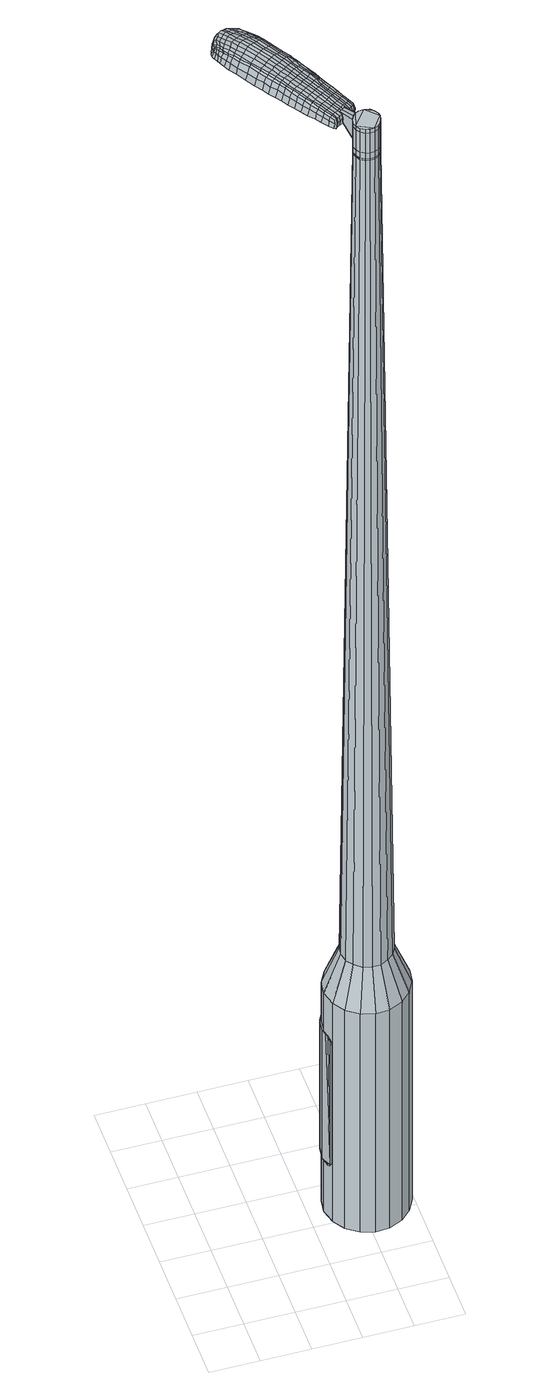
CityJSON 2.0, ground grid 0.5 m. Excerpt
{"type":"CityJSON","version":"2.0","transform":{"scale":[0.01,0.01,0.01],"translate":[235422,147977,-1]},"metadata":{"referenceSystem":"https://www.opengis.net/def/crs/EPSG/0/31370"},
"CityObjects":{
"object1":{"type":"GenericCityObject","attributes":{"cluster":322,"mean_distance_to_centroid":0.23,"new_centroid_x":235423.6,"new_centroid_y":147978.18,"mean_distance_to_camera":11.01,"H1":16.21,"H2":16.45,"Z_final":111.7,"cluster2":-1,"proj_x":235430.95,"proj_y":147973.36,"id_line":87101,"bearing_l":213.25,"distance":8.79,"orientation":"right","G_obj":123.25},"geometry":[{"type":"MultiSurface","lod":"2","boundaries":[[[0,1,2,3]],[[1,4,5,2]],[[4,6,7,5]],[[6,8,9,7]],[[8,10,11,9]],[[10,12,13,11]],[[12,14,15,13]],[[14,16,17,15]],[[16,18,19,17]],[[18,20,21,19]],[[20,22,23,21]],[[22,24,25,23]],[[24,26,27,25]],[[26,28,29,27]],[[28,30,31,29]],[[30,32,33,31]],[[32,34,35,33]],[[34,0,3,35]],[[36,37,38,39]],[[38,40,41,42]],[[41,43,42]],[[42,44,45,46]],[[45,47,46]],[[46,48,49,50]],[[49,51,50]],[[42,46,50,38]],[[50,52,39,38]],[[53,36,39]],[[2,5,7,35]],[[7,9,11,15]],[[11,13,15]],[[15,17,19,23]],[[19,21,23]],[[23,25,27,31]],[[27,29,31]],[[15,23,31,7]],[[31,33,35,7]],[[3,2,35]],[[1,0,54,55]],[[0,34,56,54]],[[34,32,57,56]],[[32,30,58,57]],[[30,28,59,58]],[[28,26,60,59]],[[26,24,61,60]],[[24,22,62,61]],[[22,20,63,62]],[[20,18,64,63]],[[18,16,65,64]],[[16,14,66,65]],[[14,12,67,66]],[[12,10,68,67]],[[10,8,69,68]],[[8,6,70,69]],[[6,4,71,70]],[[4,1,55,71]],[[55,54,72,73]],[[54,56,74,72]],[[56,57,75,74]],[[57,58,76,75]],[[58,59,77,76]],[[59,60,78,77]],[[60,61,79,78]],[[61,62,80,79]],[[62,63,81,80]],[[63,64,82,81]],[[64,65,83,82]],[[65,66,84,83]],[[66,67,85,84]],[[67,68,86,85]],[[68,69,87,86]],[[69,70,88,87]],[[70,71,89,88]],[[71,55,73,89]],[[90,91,92,93]],[[74,94,91,90]],[[75,95,94,74]],[[96,97,95,75]],[[98,99,97,96]],[[78,100,99,98]],[[79,101,100,78]],[[80,102,101,79]],[[81,103,102,80]],[[82,104,103,81]],[[83,105,104,82]],[[84,106,105,83]],[[107,108,106,84]],[[109,110,108,107]],[[87,111,110,109]],[[112,113,111,87]],[[89,114,113,112]],[[93,92,114,89]],[[115,116,117,118]],[[119,115,118,120]],[[121,119,120,122]],[[123,121,122,124]],[[125,123,124,126]],[[127,125,126,128]],[[129,127,128,130]],[[131,129,130,132]],[[133,131,132,134]],[[135,133,134,136]],[[137,135,136,138]],[[139,137,138,140]],[[141,139,140,142]],[[143,141,142,144]],[[145,143,144,146]],[[147,145,146,148]],[[73,72,90,93]],[[72,74,90]],[[76,96,75]],[[76,77,98,96]],[[77,78,98]],[[85,107,84]],[[85,86,109,107]],[[86,87,109]],[[88,112,87]],[[88,89,112]],[[73,93,89]],[[149,150,92,91]],[[150,114,92]],[[151,113,114]],[[151,111,113]],[[152,110,111]],[[152,153,108,110]],[[153,106,108]],[[154,99,100]],[[154,155,97,99]],[[155,95,97]],[[149,91,94]],[[39,52,147,156]],[[150,149,157,148]],[[53,39,156,116]],[[149,94,117,157]],[[36,53,116,115]],[[94,95,118,117]],[[37,36,115,119]],[[95,155,120,118]],[[38,37,119,121]],[[155,154,122,120]],[[40,38,121,123]],[[154,100,124,122]],[[41,40,123,125]],[[100,101,126,124]],[[43,41,125,127]],[[101,102,128,126]],[[42,43,127,129]],[[102,103,130,128]],[[44,42,129,131]],[[103,104,132,130]],[[45,44,131,133]],[[104,105,134,132]],[[47,45,133,135]],[[105,106,136,134]],[[46,47,135,137]],[[106,153,138,136]],[[48,46,137,139]],[[153,152,140,138]],[[49,48,139,141]],[[152,111,142,140]],[[51,49,141,143]],[[111,151,144,142]],[[50,51,143,145]],[[151,114,146,144]],[[52,50,145,147]],[[114,150,148,146]],[[147,148,158,159]],[[148,157,160,158]],[[157,117,161,160]],[[117,116,162,161]],[[116,156,163,162]],[[156,147,159,163]],[[164,165,166,167]],[[168,164,167,169]],[[164,168,170,171]],[[165,164,171,172]],[[173,174,175,176]],[[177,173,176,178]],[[173,177,179,180]],[[174,173,180,181]],[[182,183,184,185]],[[186,182,185,187]],[[182,186,188,189]],[[183,182,189,190]],[[191,192,193,194]],[[195,191,194,196]],[[191,195,197,198]],[[192,191,198,199]],[[200,201,202,203]],[[204,200,203,205]],[[200,204,206,207]],[[201,200,207,208]],[[209,210,211,212]],[[213,209,212,214]],[[209,213,215,216]],[[210,209,216,217]],[[218,219,220,221]],[[210,218,221,211]],[[218,210,217,222]],[[219,218,222,223]],[[224,225,226,227]],[[219,224,227,220]],[[224,219,223,228]],[[225,224,228,229]],[[230,168,169,231]],[[225,230,231,226]],[[230,225,229,232]],[[168,230,232,170]],[[233,234,235,236]],[[237,233,236,238]],[[233,237,239,240]],[[234,233,240,241]],[[242,243,244,245]],[[234,242,245,235]],[[242,234,241,246]],[[243,242,246,247]],[[248,249,250,251]],[[243,248,251,244]],[[248,243,247,252]],[[249,248,252,253]],[[254,255,256,257]],[[249,254,257,250]],[[254,249,253,258]],[[255,254,258,259]],[[260,165,172,261]],[[255,260,261,256]],[[260,255,259,262]],[[165,260,262,166]],[[263,264,265,266]],[[267,263,266,268]],[[263,267,269,270]],[[264,263,270,271]],[[272,273,274,275]],[[264,272,275,265]],[[272,264,271,276]],[[273,272,276,277]],[[278,279,280,281]],[[273,278,281,274]],[[278,273,277,282]],[[279,278,282,283]],[[284,177,178,285]],[[279,284,285,280]],[[284,279,283,286]],[[177,284,286,179]],[[287,288,289,290]],[[291,287,290,292]],[[287,291,293,294]],[[288,287,294,295]],[[296,297,298,299]],[[288,296,299,289]],[[296,288,295,300]],[[297,296,300,301]],[[302,303,304,305]],[[297,302,305,298]],[[302,297,301,306]],[[303,302,306,307]],[[308,309,310,311]],[[303,308,311,304]],[[308,303,307,312]],[[309,308,312,313]],[[314,174,181,315]],[[309,314,315,310]],[[314,309,313,316]],[[174,314,316,175]],[[317,203,202,318]],[[319,317,318,320]],[[317,319,321,322]],[[203,317,322,205]],[[323,319,320,324]],[[325,323,324,326]],[[323,325,327,328]],[[319,323,328,321]],[[329,325,326,330]],[[331,329,330,332]],[[329,331,333,334]],[[325,329,334,327]],[[335,331,332,336]],[[337,335,336,338]],[[335,337,339,340]],[[331,335,340,333]],[[341,337,338,342]],[[192,341,342,193]],[[341,192,199,343]],[[337,341,343,339]],[[344,345,190,189]],[[346,344,189,188]],[[344,346,347,348]],[[345,344,348,349]],[[350,351,349,348]],[[352,350,348,347]],[[350,352,353,354]],[[351,350,354,355]],[[356,357,355,354]],[[358,356,354,353]],[[356,358,359,360]],[[357,356,360,361]],[[362,363,361,360]],[[364,362,360,359]],[[362,364,197,195]],[[363,362,195,196]],[[365,366,367,368]],[[267,365,368,269]],[[365,267,268,369]],[[366,365,369,370]],[[371,186,187,372]],[[366,371,372,367]],[[371,366,370,373]],[[186,371,373,188]],[[374,375,376,377]],[[213,374,377,215]],[[374,213,214,378]],[[375,374,378,379]],[[380,381,382,383]],[[375,380,383,376]],[[380,375,379,384]],[[381,380,384,385]],[[386,183,190,387]],[[381,386,387,382]],[[386,381,385,388]],[[183,386,388,184]],[[389,390,391,392]],[[171,389,392,172]],[[389,171,170,393]],[[390,389,393,394]],[[395,396,397,398]],[[390,395,398,391]],[[395,390,394,399]],[[396,395,399,400]],[[401,194,193,402]],[[396,401,402,397]],[[401,396,400,403]],[[194,401,403,196]],[[404,405,406,407]],[[176,404,407,178]],[[404,176,175,408]],[[405,404,408,409]],[[410,198,197,411]],[[405,410,411,406]],[[410,405,409,412]],[[198,410,412,199]],[[413,414,415,416]],[[291,413,416,293]],[[413,291,292,417]],[[414,413,417,418]],[[419,204,205,420]],[[414,419,420,415]],[[419,414,418,421]],[[204,419,421,206]],[[422,423,424,425]],[[237,422,425,239]],[[422,237,238,426]],[[423,422,426,427]],[[428,429,430,431]],[[423,428,431,424]],[[428,423,427,432]],[[429,428,432,433]],[[434,201,208,435]],[[429,434,435,430]],[[434,429,433,436]],[[201,434,436,202]],[[437,438,427,426]],[[236,437,426,238]],[[437,236,235,439]],[[438,437,439,440]],[[441,442,433,432]],[[438,441,432,427]],[[441,438,440,443]],[[442,441,443,444]],[[445,318,202,436]],[[442,445,436,433]],[[445,442,444,446]],[[318,445,446,320]],[[447,448,449,450]],[[294,447,450,295]],[[447,294,293,416]],[[448,447,416,415]],[[451,322,321,452]],[[448,451,452,449]],[[451,448,415,420]],[[322,451,420,205]],[[453,454,440,439]],[[245,453,439,235]],[[453,245,244,455]],[[454,453,455,456]],[[457,458,444,443]],[[454,457,443,440]],[[457,454,456,459]],[[458,457,459,460]],[[461,324,320,446]],[[458,461,446,444]],[[461,458,460,462]],[[324,461,462,326]],[[463,464,465,466]],[[300,463,466,301]],[[463,300,295,450]],[[464,463,450,449]],[[467,328,327,468]],[[464,467,468,465]],[[467,464,449,452]],[[328,467,452,321]],[[469,470,456,455]],[[251,469,455,244]],[[469,251,250,471]],[[470,469,471,472]],[[473,474,460,459]],[[470,473,459,456]],[[473,470,472,475]],[[474,473,475,476]],[[477,330,326,462]],[[474,477,462,460]],[[477,474,476,478]],[[330,477,478,332]],[[479,480,481,482]],[[306,479,482,307]],[[479,306,301,466]],[[480,479,466,465]],[[483,334,333,484]],[[480,483,484,481]],[[483,480,465,468]],[[334,483,468,327]],[[485,486,472,471]],[[257,485,471,250]],[[485,257,256,487]],[[486,485,487,488]],[[489,490,476,475]],[[486,489,475,472]],[[489,486,488,491]],[[490,489,491,492]],[[493,336,332,478]],[[490,493,478,476]],[[493,490,492,494]],[[336,493,494,338]],[[495,496,497,498]],[[312,495,498,313]],[[495,312,307,482]],[[496,495,482,481]],[[499,340,339,500]],[[496,499,500,497]],[[499,496,481,484]],[[340,499,484,333]],[[501,502,488,487]],[[261,501,487,256]],[[501,261,172,392]],[[502,501,392,391]],[[503,504,492,491]],[[502,503,491,488]],[[503,502,391,398]],[[504,503,398,397]],[[505,342,338,494]],[[504,505,494,492]],[[505,504,397,402]],[[342,505,402,193]],[[506,507,409,408]],[[316,506,408,175]],[[506,316,313,498]],[[507,506,498,497]],[[508,343,199,412]],[[507,508,412,409]],[[508,507,497,500]],[[343,508,500,339]],[[509,510,370,369]],[[266,509,369,268]],[[509,266,265,511]],[[510,509,511,512]],[[513,346,188,373]],[[510,513,373,370]],[[513,510,512,514]],[[346,513,514,347]],[[515,516,517,518]],[[216,515,518,217]],[[515,216,215,377]],[[516,515,377,376]],[[519,520,521,522]],[[516,519,522,517]],[[519,516,376,383]],[[520,519,383,382]],[[523,345,349,524]],[[520,523,524,521]],[[523,520,382,387]],[[345,523,387,190]],[[525,526,512,511]],[[275,525,511,265]],[[525,275,274,527]],[[526,525,527,528]],[[529,352,347,514]],[[526,529,514,512]],[[529,526,528,530]],[[352,529,530,353]],[[531,532,533,534]],[[222,531,534,223]],[[531,222,217,518]],[[532,531,518,517]],[[535,536,537,538]],[[532,535,538,533]],[[535,532,517,522]],[[536,535,522,521]],[[539,351,355,540]],[[536,539,540,537]],[[539,536,521,524]],[[351,539,524,349]],[[541,542,528,527]],[[281,541,527,274]],[[541,281,280,543]],[[542,541,543,544]],[[545,358,353,530]],[[542,545,530,528]],[[545,542,544,546]],[[358,545,546,359]],[[547,548,549,550]],[[228,547,550,229]],[[547,228,223,534]],[[548,547,534,533]],[[551,552,553,554]],[[548,551,554,549]],[[551,548,533,538]],[[552,551,538,537]],[[555,357,361,556]],[[552,555,556,553]],[[555,552,537,540]],[[357,555,540,355]],[[557,558,544,543]],[[285,557,543,280]],[[557,285,178,407]],[[558,557,407,406]],[[559,364,359,546]],[[558,559,546,544]],[[559,558,406,411]],[[364,559,411,197]],[[560,561,394,393]],[[232,560,393,170]],[[560,232,229,550]],[[561,560,550,549]],[[562,563,400,399]],[[561,562,399,394]],[[562,561,549,554]],[[563,562,554,553]],[[564,363,196,403]],[[563,564,403,400]],[[564,563,553,556]],[[363,564,556,361]],[[565,566,567,568]],[[568,567,569,570]],[[571,569,567,572]],[[572,567,566,573]],[[574,575,576,577]],[[577,576,578,579]],[[580,578,576,581]],[[581,576,575,582]],[[583,584,585,586]],[[586,585,587,588]],[[589,587,585,590]],[[590,585,584,591]],[[592,593,594,595]],[[595,594,596,597]],[[598,596,594,599]],[[599,594,593,600]],[[601,602,603,604]],[[604,603,605,606]],[[607,605,603,608]],[[608,603,602,609]],[[610,611,612,613]],[[613,612,614,615]],[[616,614,612,617]],[[617,612,611,618]],[[619,620,621,622]],[[622,621,611,610]],[[618,611,621,623]],[[623,621,620,624]],[[625,626,627,628]],[[628,627,620,619]],[[624,620,627,629]],[[629,627,626,630]],[[570,569,631,632]],[[632,631,626,625]],[[630,626,631,633]],[[633,631,569,571]],[[634,635,636,637]],[[637,636,638,639]],[[640,638,636,641]],[[641,636,635,642]],[[643,644,645,646]],[[646,645,635,634]],[[642,635,645,647]],[[647,645,644,648]],[[649,650,651,652]],[[652,651,644,643]],[[648,644,651,653]],[[653,651,650,654]],[[655,656,657,658]],[[658,657,650,649]],[[654,650,657,659]],[[659,657,656,660]],[[573,566,661,662]],[[662,661,656,655]],[[660,656,661,663]],[[663,661,566,565]],[[664,665,666,667]],[[667,666,668,669]],[[670,668,666,671]],[[671,666,665,672]],[[673,674,675,676]],[[676,675,665,664]],[[672,665,675,677]],[[677,675,674,678]],[[679,680,681,682]],[[682,681,674,673]],[[678,674,681,683]],[[683,681,680,684]],[[579,578,685,686]],[[686,685,680,679]],[[684,680,685,687]],[[687,685,578,580]],[[688,689,690,691]],[[691,690,692,693]],[[694,692,690,695]],[[695,690,689,696]],[[697,698,699,700]],[[700,699,689,688]],[[696,689,699,701]],[[701,699,698,702]],[[703,704,705,706]],[[706,705,698,697]],[[702,698,705,707]],[[707,705,704,708]],[[709,710,711,712]],[[712,711,704,703]],[[708,704,711,713]],[[713,711,710,714]],[[582,575,715,716]],[[716,715,710,709]],[[714,710,715,717]],[[717,715,575,574]],[[601,604,718,719]],[[719,718,720,721]],[[722,720,718,723]],[[723,718,604,606]],[[721,720,724,725]],[[725,724,726,727]],[[728,726,724,729]],[[729,724,720,722]],[[727,726,730,731]],[[731,730,732,733]],[[734,732,730,735]],[[735,730,726,728]],[[733,732,736,737]],[[737,736,738,739]],[[740,738,736,741]],[[741,736,732,734]],[[739,738,742,743]],[[743,742,593,592]],[[600,593,742,744]],[[744,742,738,740]],[[591,745,746,590]],[[590,746,747,589]],[[748,747,746,749]],[[749,746,745,750]],[[750,751,752,749]],[[749,752,753,748]],[[754,753,752,755]],[[755,752,751,756]],[[756,757,758,755]],[[755,758,759,754]],[[760,759,758,761]],[[761,758,757,762]],[[762,763,764,761]],[[761,764,765,760]],[[598,765,764,596]],[[596,764,763,597]],[[766,767,768,769]],[[769,768,668,670]],[[669,668,768,770]],[[770,768,767,771]],[[588,587,772,773]],[[773,772,767,766]],[[771,767,772,774]],[[774,772,587,589]],[[775,776,777,778]],[[778,777,614,616]],[[615,614,777,779]],[[779,777,776,780]],[[781,782,783,784]],[[784,783,776,775]],[[780,776,783,785]],[[785,783,782,786]],[[591,584,787,788]],[[788,787,782,781]],[[786,782,787,789]],[[789,787,584,583]],[[790,791,792,793]],[[793,792,572,573]],[[571,572,792,794]],[[794,792,791,795]],[[796,797,798,799]],[[799,798,791,790]],[[795,791,798,800]],[[800,798,797,801]],[[592,595,802,803]],[[803,802,797,796]],[[801,797,802,804]],[[804,802,595,597]],[[805,806,807,808]],[[808,807,577,579]],[[574,577,807,809]],[[809,807,806,810]],[[598,599,811,812]],[[812,811,806,805]],[[810,806,811,813]],[[813,811,599,600]],[[814,815,692,816]],[[816,692,694]],[[693,692,817]],[[817,692,815,818]],[[606,605,819,820]],[[820,819,815,814]],[[818,815,819,821]],[[821,819,605,607]],[[822,823,824]],[[824,823,638,640]],[[639,638,823,825]],[[826,827,828,829]],[[829,828,823,822]],[[825,823,828,830]],[[830,828,827,831]],[[609,602,832,833]],[[833,832,827,826]],[[831,827,832,834]],[[834,832,602,601]],[[835,836,825]],[[825,836,637,639]],[[634,637,836,837]],[[837,836,835,838]],[[831,839,840,830]],[[830,840,835,825]],[[838,835,840,841]],[[841,840,839,842]],[[601,719,159,834]],[[834,159,839,831]],[[842,839,159,843]],[[843,159,719,721]],[[844,845,846,847]],[[847,846,695,696]],[[694,695,846,816]],[[816,846,845,814]],[[722,723,848,849]],[[849,848,845,844]],[[814,845,848,820]],[[820,848,723,606]],[[838,850,837]],[[837,850,646,634]],[[643,646,850,851]],[[851,850,852]],[[842,853,854,841]],[[841,854,850,838]],[[852,850,854,855]],[[855,854,853,856]],[[721,725,857,843]],[[843,857,853,842]],[[856,853,857,858]],[[858,857,725,727]],[[859,860,861]],[[861,860,701,702]],[[696,701,860,847]],[[847,860,844]],[[728,729,862,863]],[[863,862,860,859]],[[844,860,862,849]],[[849,862,729,722]],[[852,864,865,851]],[[851,865,652,643]],[[649,652,865,866]],[[866,865,864,867]],[[856,868,869,855]],[[855,869,864,852]],[[867,864,869,870]],[[870,869,868,871]],[[727,731,872,858]],[[858,872,868,856]],[[871,868,872,873]],[[873,872,731,733]],[[874,875,876,877]],[[877,876,707,708]],[[702,707,876,861]],[[861,876,875,859]],[[734,735,878,879]],[[879,878,875,874]],[[859,875,878,863]],[[863,878,735,728]],[[867,880,881,866]],[[866,881,658,649]],[[655,658,881,882]],[[882,881,880,883]],[[871,884,885,870]],[[870,885,880,867]],[[883,880,885,886]],[[886,885,884,887]],[[733,737,888,873]],[[873,888,884,871]],[[887,884,888,889]],[[889,888,737,739]],[[890,891,892,893]],[[893,892,713,714]],[[708,713,892,877]],[[877,892,891,874]],[[740,741,894,895]],[[895,894,891,890]],[[874,891,894,879]],[[879,894,741,734]],[[883,896,897,882]],[[882,897,662,655]],[[573,662,897,793]],[[793,897,896,790]],[[887,898,899,886]],[[886,899,896,883]],[[790,896,899,799]],[[799,899,898,796]],[[739,743,900,889]],[[889,900,898,887]],[[796,898,900,803]],[[803,900,743,592]],[[810,901,902,809]],[[809,902,717,574]],[[714,717,902,893]],[[893,902,901,890]],[[600,744,903,813]],[[813,903,901,810]],[[890,901,903,895]],[[895,903,744,740]],[[771,904,905,770]],[[770,905,667,669]],[[664,667,905,906]],[[906,905,904,907]],[[589,747,908,774]],[[774,908,904,771]],[[907,904,908,909]],[[909,908,747,748]],[[910,911,912,913]],[[913,912,617,618]],[[616,617,912,778]],[[778,912,911,775]],[[914,915,916,917]],[[917,916,911,910]],[[775,911,916,784]],[[784,916,915,781]],[[750,745,918,919]],[[919,918,915,914]],[[781,915,918,788]],[[788,918,745,591]],[[907,920,921,906]],[[906,921,676,664]],[[673,676,921,922]],[[922,921,920,923]],[[748,753,924,909]],[[909,924,920,907]],[[923,920,924,925]],[[925,924,753,754]],[[926,927,928,929]],[[929,928,623,624]],[[618,623,928,913]],[[913,928,927,910]],[[930,931,932,933]],[[933,932,927,926]],[[910,927,932,917]],[[917,932,931,914]],[[756,751,934,935]],[[935,934,931,930]],[[914,931,934,919]],[[919,934,751,750]],[[923,936,937,922]],[[922,937,682,673]],[[679,682,937,938]],[[938,937,936,939]],[[754,759,940,925]],[[925,940,936,923]],[[939,936,940,941]],[[941,940,759,760]],[[942,943,944,945]],[[945,944,629,630]],[[624,629,944,929]],[[929,944,943,926]],[[946,947,948,949]],[[949,948,943,942]],[[926,943,948,933]],[[933,948,947,930]],[[762,757,950,951]],[[951,950,947,946]],[[930,947,950,935]],[[935,950,757,756]],[[939,952,953,938]],[[938,953,686,679]],[[579,686,953,808]],[[808,953,952,805]],[[760,765,954,941]],[[941,954,952,939]],[[805,952,954,812]],[[812,954,765,598]],[[795,955,956,794]],[[794,956,633,571]],[[630,633,956,945]],[[945,956,955,942]],[[801,957,958,800]],[[800,958,955,795]],[[942,955,958,949]],[[949,958,957,946]],[[597,763,959,804]],[[804,959,957,801]],[[946,957,959,951]],[[951,959,763,762]],[[565,568,167,166]],[[568,570,169,167]],[[580,581,180,179]],[[581,582,181,180]],[[583,586,185,184]],[[586,588,187,185]],[[607,608,207,206]],[[608,609,208,207]],[[610,613,212,211]],[[613,615,214,212]],[[619,622,221,220]],[[622,610,211,221]],[[625,628,227,226]],[[628,619,220,227]],[[570,632,231,169]],[[632,625,226,231]],[[640,641,240,239]],[[641,642,241,240]],[[642,647,246,241]],[[647,648,247,246]],[[648,653,252,247]],[[653,654,253,252]],[[654,659,258,253]],[[659,660,259,258]],[[660,663,262,259]],[[663,565,166,262]],[[670,671,270,269]],[[671,672,271,270]],[[672,677,276,271]],[[677,678,277,276]],[[678,683,282,277]],[[683,684,283,282]],[[684,687,286,283]],[[687,580,179,286]],[[688,691,290,289]],[[691,693,292,290]],[[697,700,299,298]],[[700,688,289,299]],[[703,706,305,304]],[[706,697,298,305]],[[709,712,311,310]],[[712,703,304,311]],[[582,716,315,181]],[[716,709,310,315]],[[766,769,368,367]],[[769,670,269,368]],[[588,773,372,187]],[[773,766,367,372]],[[615,779,378,214]],[[779,780,379,378]],[[780,785,384,379]],[[785,786,385,384]],[[786,789,388,385]],[[789,583,184,388]],[[693,817,417,292]],[[817,818,418,417]],[[818,821,421,418]],[[821,607,206,421]],[[822,824,425,424]],[[824,640,239,425]],[[826,829,431,430]],[[829,822,424,431]],[[609,833,435,208]],[[833,826,430,435]],[[960,961,962,963]],[[964,965,963,962]],[[966,967,968,969]],[[970,971,972,973]],[[961,974,975,962]],[[976,964,962,975]],[[977,966,969,978]],[[979,980,971,970]],[[974,981,982,975]],[[982,983,976,975]],[[984,977,978,985]],[[986,980,979,987]],[[981,988,989,982]],[[989,990,983,982]],[[991,984,985,992]],[[993,986,987,994]],[[995,996,997,998]],[[999,1000,996,995]],[[999,1001,1002,1000]],[[1001,1003,1004,1002]],[[1005,1006,1007,1008]],[[1009,1010,1006,1005]],[[1011,1012,1010,1009]],[[1013,1014,1012,1011]],[[1008,997,996,1005]],[[1005,996,1000,1009]],[[1000,1002,1011,1009]],[[1002,1004,1013,1011]],[[969,968,965,964]],[[978,969,964,976]],[[983,985,978,976]],[[990,992,985,983]],[[970,973,967,966]],[[979,970,966,977]],[[987,979,977,984]],[[994,987,984,991]],[[971,995,998,972]],[[980,999,995,971]],[[1001,999,980,986]],[[1003,1001,986,993]],[[1015,1016,1017,1018]],[[1017,1019,1020,1021]],[[1017,1021,1022,1023]],[[1017,1023,1018]],[[1024,1015,1018,1025]],[[1026,1025,1018,1027]],[[1028,1027,1018]],[[1029,1017,1016,1030]],[[1031,1029,1030,1032]],[[1033,1031,1032,1034]],[[1035,1033,1034,1036]],[[1037,1035,1036,1038]],[[1038,1039,1040,1041]],[[1038,1041,1042,1043]],[[1038,1043,1044,1045]],[[1044,1046,1047,1048]],[[1044,1048,1049,1050]],[[1044,1050,1045]],[[1038,1045,1037]],[[1051,1052,1016,1015]],[[1053,1054,1019,1017]],[[1055,1056,1028,1018]],[[1052,1057,1030,1016]],[[1058,1053,1017,1029]],[[1057,1059,1032,1030]],[[1060,1058,1029,1031]],[[1059,1061,1034,1032]],[[1062,1060,1031,1033]],[[1061,1063,1036,1034]],[[1064,1062,1033,1035]],[[1063,1065,1038,1036]],[[1066,1064,1035,1037]],[[1065,1067,1039,1038]],[[1068,1069,1046,1044]],[[1070,1066,1037,1045]],[[1040,1039,1067,1071]],[[1041,1040,1071,1072]],[[1042,1041,1072,1073]],[[1043,1042,1073,1074]],[[1044,1043,1074,1068]],[[1075,1051,1015,1024]],[[1076,1075,1024,1025]],[[1077,1076,1025,1026]],[[1078,1077,1026,1027]],[[1056,1078,1027,1028]],[[1020,1019,1054,1079]],[[1047,1046,1069,1080]],[[1021,1020,1079,1081]],[[1022,1021,1081,1082]],[[1023,1022,1082,1083]],[[1018,1023,1083,1055]],[[1048,1047,1080,1084]],[[1049,1048,1084,1085]],[[1050,1049,1085,1086]],[[1045,1050,1086,1070]]]}]}
},
"vertices":[
[134,154,384],[148,160,384],[148,160,96],[134,154,96],[163,161,384],[163,161,96],[177,157,384],[177,157,96],[188,148,384],[188,148,96],[196,136,384],[196,136,96],[200,121,384],[200,121,96],[198,107,384],[198,107,96],[191,94,384],[191,94,96],[181,84,384],[181,84,96],[167,78,384],[167,78,96],[153,77,384],[153,77,96],[139,81,384],[139,81,96],[127,90,384],[127,90,96],[119,102,384],[119,102,96],[115,117,384],[115,117,96],[117,131,384],[117,131,96],[124,144,384],[124,144,96],[145,123,1524],[144,118,1524],[145,114,1524],[150,130,1524],[148,110,1524],[152,107,1524],[161,106,1524],[156,106,1524],[165,108,1524],[168,111,1524],[171,120,1524],[170,115,1524],[170,124,1524],[167,128,1524],[159,132,1524],[164,131,1524],[154,132,1524],[147,127,1524],[144,140,429],[152,143,429],[137,134,429],[133,126,429],[132,118,429],[134,109,429],[139,102,429],[146,96,429],[155,94,429],[163,94,429],[171,98,429],[178,104,429],[182,112,429],[183,120,429],[181,129,429],[176,136,429],[169,141,429],[161,144,429],[150,130,1483],[154,132,1483],[147,127,1483],[145,123,1483],[144,118,1483],[145,114,1483],[148,110,1483],[152,107,1483],[156,106,1483],[161,106,1483],[165,108,1483],[168,111,1483],[170,115,1483],[171,120,1483],[170,124,1483],[167,128,1483],[164,131,1483],[159,132,1483],[151,130,1483],[151,130,1485],[155,131,1485],[155,131,1483],[147,127,1485],[145,123,1485],[145,118,1483],[145,118,1485],[146,114,1483],[146,114,1485],[148,110,1485],[152,107,1485],[156,106,1485],[161,106,1485],[165,108,1485],[168,111,1485],[170,115,1485],[170,120,1483],[170,120,1485],[169,124,1483],[169,124,1485],[167,128,1485],[163,130,1483],[163,130,1485],[159,132,1485],[145,123,1519],[147,127,1519],[147,127,1493],[145,123,1493],[144,118,1519],[144,118,1493],[145,114,1519],[145,114,1493],[148,110,1519],[148,110,1493],[152,107,1519],[152,107,1493],[156,106,1519],[156,106,1493],[161,106,1519],[161,106,1493],[165,108,1519],[165,108,1493],[168,111,1519],[168,111,1493],[170,115,1519],[170,115,1493],[171,120,1519],[171,120,1493],[170,124,1519],[170,124,1493],[167,128,1519],[167,128,1493],[164,131,1519],[164,131,1493],[159,132,1519],[159,132,1493],[154,132,1519],[154,132,1493],[150,130,1485],[154,132,1485],[164,131,1485],[170,124,1485],[171,120,1485],[145,114,1485],[144,118,1485],[150,130,1519],[150,130,1493],[143,148,1513],[143,148,1518],[140,146,1513],[137,144,1513],[137,144,1518],[140,146,1518],[116,218,1519],[119,212,1518],[120,214,1509],[116,220,1510],[111,226,1519],[112,228,1510],[110,224,1526],[115,217,1525],[119,211,1525],[83,198,1519],[87,192,1518],[89,192,1525],[85,198,1525],[78,205,1519],[80,205,1526],[76,205,1510],[81,198,1510],[85,192,1509],[58,269,1519],[61,271,1519],[60,271,1513],[57,269,1513],[55,265,1519],[54,266,1513],[56,264,1524],[59,267,1524],[62,269,1524],[98,207,1530],[103,200,1529],[105,202,1529],[101,208,1530],[93,214,1531],[96,216,1531],[90,212,1530],[95,205,1530],[99,198,1529],[143,139,1512],[145,141,1512],[144,142,1517],[142,140,1517],[140,138,1512],[140,139,1517],[140,138,1506],[142,140,1506],[145,141,1506],[82,267,1519],[84,265,1519],[85,266,1512],[83,269,1512],[80,269,1518],[81,270,1512],[80,268,1522],[81,266,1523],[83,264,1524],[87,261,1519],[91,257,1519],[91,258,1512],[88,263,1512],[86,260,1524],[90,255,1525],[94,252,1519],[99,245,1519],[99,247,1511],[95,254,1511],[93,250,1526],[98,244,1526],[105,236,1519],[105,238,1510],[104,234,1526],[153,155,1513],[149,161,1513],[148,160,1518],[152,153,1517],[155,149,1512],[154,150,1516],[155,151,1506],[153,156,1507],[149,163,1507],[145,168,1514],[141,174,1515],[141,173,1520],[144,166,1519],[146,169,1507],[142,176,1507],[138,181,1515],[134,187,1516],[133,186,1522],[137,179,1521],[138,182,1508],[135,189,1508],[130,194,1517],[127,200,1517],[126,198,1524],[130,192,1523],[131,195,1508],[127,202,1509],[123,206,1518],[122,205,1524],[124,208,1509],[52,248,1519],[53,245,1519],[54,246,1524],[53,249,1523],[51,251,1518],[52,251,1522],[49,251,1512],[50,248,1512],[52,245,1512],[55,241,1519],[58,236,1519],[60,236,1525],[57,241,1524],[54,241,1512],[56,236,1512],[61,231,1519],[65,224,1519],[67,224,1526],[63,231,1526],[59,231,1511],[64,224,1511],[72,214,1519],[74,215,1526],[70,215,1510],[127,138,1513],[123,144,1513],[121,144,1507],[126,138,1507],[131,134,1512],[130,134,1506],[131,135,1516],[128,138,1517],[124,144,1518],[118,150,1514],[114,156,1515],[112,156,1507],[117,150,1507],[120,150,1519],[115,156,1520],[109,162,1515],[105,168,1516],[103,168,1508],[107,162,1508],[111,162,1521],[106,168,1522],[100,174,1517],[96,180,1517],[94,180,1509],[98,174,1508],[102,174,1523],[98,180,1524],[92,186,1518],[90,186,1509],[94,186,1524],[139,145,1519],[141,146,1519],[135,151,1520],[137,152,1520],[133,149,1520],[137,143,1519],[131,157,1522],[133,159,1522],[127,163,1523],[129,165,1523],[124,162,1523],[129,156,1521],[123,170,1524],[125,171,1524],[119,176,1525],[121,177,1525],[116,174,1525],[120,168,1524],[115,182,1526],[117,184,1526],[111,188,1527],[113,190,1527],[108,186,1527],[112,180,1526],[107,194,1528],[109,196,1528],[104,192,1528],[60,265,1527],[63,267,1527],[58,262,1526],[60,258,1527],[63,261,1528],[66,263,1528],[66,256,1529],[69,258,1529],[63,253,1528],[67,247,1530],[70,249,1530],[73,251,1530],[74,243,1531],[77,245,1531],[71,241,1530],[76,233,1531],[79,236,1531],[82,238,1531],[86,225,1531],[89,227,1531],[83,223,1531],[51,253,1518],[51,256,1519],[50,256,1513],[49,253,1513],[52,252,1523],[52,255,1523],[53,261,1519],[52,261,1513],[54,260,1524],[78,270,1518],[76,271,1518],[76,270,1523],[78,269,1523],[79,272,1513],[76,272,1513],[72,272,1519],[68,272,1519],[69,271,1524],[73,271,1523],[72,273,1513],[68,273,1513],[64,272,1519],[65,270,1524],[64,273,1513],[114,216,1528],[112,215,1528],[116,209,1528],[117,210,1527],[109,223,1528],[107,222,1529],[110,214,1529],[107,212,1530],[111,206,1529],[113,207,1528],[105,221,1529],[102,220,1530],[104,210,1530],[108,204,1529],[99,218,1531],[87,198,1528],[88,200,1529],[83,207,1529],[82,205,1528],[91,192,1527],[93,194,1528],[92,202,1529],[87,209,1530],[96,196,1528],[133,133,1512],[134,134,1512],[134,135,1517],[133,134,1517],[132,133,1506],[133,134,1506],[137,136,1512],[137,137,1517],[136,136,1506],[155,147,1512],[154,146,1512],[154,147,1506],[155,148,1506],[154,148,1517],[153,147,1517],[152,145,1512],[150,144,1512],[150,145,1506],[152,146,1506],[151,146,1517],[149,144,1517],[147,142,1512],[147,143,1506],[147,143,1517],[151,153,1519],[150,152,1519],[147,159,1520],[146,158,1520],[148,150,1519],[146,149,1519],[144,157,1520],[142,155,1520],[144,148,1519],[140,154,1520],[130,139,1519],[131,140,1519],[127,146,1520],[125,145,1520],[134,141,1519],[130,147,1520],[144,165,1521],[142,164,1521],[140,172,1522],[138,171,1522],[140,163,1521],[138,162,1521],[136,169,1522],[134,168,1523],[136,160,1522],[132,166,1523],[121,151,1521],[123,152,1521],[118,158,1522],[117,157,1522],[125,154,1521],[121,160,1522],[136,178,1523],[134,177,1523],[132,185,1524],[131,184,1524],[132,176,1523],[130,174,1524],[129,182,1525],[126,181,1525],[128,173,1524],[124,179,1525],[112,163,1523],[114,164,1523],[110,170,1524],[108,169,1524],[117,166,1524],[113,172,1525],[128,191,1525],[127,190,1525],[125,197,1526],[123,196,1526],[125,189,1526],[122,187,1526],[121,195,1527],[118,193,1527],[120,185,1526],[116,192,1527],[104,175,1525],[105,176,1525],[101,182,1526],[99,181,1526],[108,178,1526],[104,184,1527],[121,203,1527],[119,202,1527],[117,201,1527],[115,199,1528],[112,198,1528],[95,187,1527],[97,188,1527],[100,190,1528],[53,250,1525],[54,253,1525],[55,247,1526],[56,250,1526],[55,257,1526],[57,254,1527],[80,267,1525],[77,268,1525],[80,265,1526],[82,264,1525],[74,268,1525],[70,269,1526],[73,265,1527],[76,265,1526],[67,268,1526],[69,264,1527],[57,243,1526],[58,245,1527],[60,237,1527],[62,240,1528],[60,249,1528],[64,243,1529],[85,260,1526],[83,260,1527],[86,255,1528],[89,255,1527],[80,260,1527],[76,260,1528],[80,254,1529],[84,255,1528],[73,259,1528],[77,253,1530],[64,232,1528],[65,234,1529],[68,225,1528],[70,227,1529],[68,237,1529],[73,230,1530],[92,250,1528],[90,250,1528],[95,243,1529],[97,243,1528],[87,249,1529],[84,248,1530],[89,241,1530],[92,242,1530],[81,247,1530],[86,239,1531],[75,215,1529],[76,217,1529],[80,220,1530],[103,233,1528],[101,233,1529],[98,232,1530],[95,230,1530],[92,229,1531],[118,213,1509],[118,211,1518],[114,218,1518],[115,219,1509],[110,225,1519],[110,227,1510],[109,223,1525],[113,216,1525],[117,210,1525],[91,193,1525],[89,193,1518],[85,199,1518],[87,199,1525],[80,206,1519],[82,206,1525],[78,206,1510],[83,199,1509],[87,193,1509],[61,269,1513],[62,269,1519],[59,267,1519],[59,268,1513],[57,264,1519],[56,265,1513],[58,263,1524],[60,266,1524],[63,267,1524],[105,203,1528],[102,201,1528],[98,207,1529],[101,209,1529],[93,215,1529],[96,216,1529],[90,212,1529],[95,205,1529],[99,199,1528],[143,143,1516],[144,143,1512],[142,141,1512],[141,142,1516],[139,140,1512],[139,140,1516],[138,140,1506],[141,142,1506],[143,143,1506],[83,265,1512],[83,263,1519],[81,266,1518],[81,267,1512],[79,267,1518],[80,269,1512],[79,266,1522],[80,265,1523],[82,262,1523],[90,257,1512],[89,255,1519],[86,260,1519],[86,261,1512],[85,259,1524],[88,254,1525],[98,246,1511],[97,244,1519],[93,251,1519],[93,252,1511],[92,249,1525],[96,243,1526],[103,235,1519],[104,237,1510],[103,233,1526],[147,159,1518],[147,160,1513],[151,154,1513],[150,153,1517],[153,149,1512],[152,149,1515],[153,150,1506],[151,155,1506],[148,162,1507],[139,172,1520],[140,173,1514],[143,167,1514],[143,166,1519],[144,168,1507],[140,175,1507],[132,185,1522],[132,186,1516],[136,180,1515],[135,178,1521],[136,181,1508],[133,188,1508],[124,197,1523],[125,199,1517],[129,193,1516],[128,191,1522],[129,194,1508],[125,201,1508],[121,205,1517],[120,204,1524],[122,207,1509],[56,246,1523],[55,246,1519],[54,249,1518],[55,249,1523],[53,251,1518],[54,251,1522],[51,251,1512],[52,249,1512],[53,246,1512],[61,237,1525],[60,237,1519],[57,242,1519],[59,242,1524],[56,242,1512],[58,237,1512],[69,225,1526],[67,225,1519],[63,232,1519],[64,232,1525],[61,232,1511],[65,225,1511],[73,216,1519],[75,216,1526],[71,216,1510],[123,146,1507],[124,145,1513],[129,139,1513],[127,140,1506],[132,135,1512],[131,136,1506],[132,136,1515],[130,140,1517],[125,145,1518],[114,158,1507],[115,157,1514],[120,151,1514],[118,152,1507],[121,151,1519],[117,158,1520],[105,170,1508],[106,169,1516],[111,163,1515],[109,164,1508],[112,164,1521],[108,169,1522],[96,182,1508],[98,181,1517],[102,175,1516],[100,176,1508],[104,175,1522],[99,181,1523],[93,187,1517],[91,187,1509],[95,187,1524],[139,146,1518],[141,147,1518],[135,152,1519],[137,153,1519],[132,150,1519],[136,144,1518],[131,158,1520],[133,159,1520],[127,164,1521],[129,165,1521],[124,162,1521],[128,156,1520],[123,170,1523],[125,172,1523],[119,176,1524],[121,178,1524],[116,175,1524],[120,169,1523],[114,183,1525],[117,184,1525],[110,189,1526],[113,190,1526],[108,187,1526],[112,181,1525],[106,195,1527],[109,196,1527],[104,193,1527],[64,265,1526],[61,264,1526],[59,261,1525],[61,258,1526],[63,260,1526],[66,262,1526],[70,257,1528],[67,255,1528],[64,252,1527],[68,247,1528],[71,249,1529],[74,251,1529],[77,245,1530],[75,243,1530],[72,241,1529],[76,233,1530],[79,236,1530],[82,238,1530],[89,227,1530],[86,225,1530],[83,223,1530],[52,256,1513],[53,255,1518],[53,253,1518],[51,253,1512],[54,252,1523],[54,255,1523],[55,260,1519],[54,260,1513],[56,259,1523],[75,268,1523],[75,269,1518],[78,268,1518],[78,267,1523],[78,270,1512],[76,270,1512],[69,269,1523],[68,270,1519],[72,270,1519],[72,269,1523],[72,271,1513],[68,271,1513],[65,270,1519],[66,268,1524],[65,270,1513],[115,209,1527],[111,215,1527],[112,215,1527],[116,209,1526],[108,223,1527],[107,222,1528],[110,206,1528],[106,212,1528],[109,213,1528],[113,207,1527],[104,221,1528],[102,219,1529],[104,210,1529],[108,204,1528],[99,218,1529],[84,207,1528],[89,200,1527],[88,199,1527],[83,206,1527],[92,193,1526],[93,194,1527],[92,203,1528],[87,210,1528],[96,197,1527],[133,137,1516],[133,136,1512],[132,136,1516],[131,135,1506],[132,136,1506],[136,138,1512],[136,138,1516],[135,138,1506],[153,149,1506],[153,148,1512],[154,150,1506],[152,149,1516],[148,146,1506],[148,146,1512],[151,147,1512],[151,148,1506],[150,147,1516],[148,146,1516],[146,144,1512],[146,145,1506],[145,145,1516],[149,152,1518],[150,153,1518],[146,159,1519],[145,158,1519],[145,150,1518],[147,151,1518],[144,157,1519],[141,156,1519],[139,154,1519],[127,146,1519],[131,140,1518],[130,140,1518],[126,146,1519],[134,142,1518],[129,148,1519],[142,165,1520],[138,172,1521],[138,171,1521],[137,162,1520],[140,164,1520],[136,170,1521],[133,168,1521],[135,161,1520],[131,167,1521],[118,158,1521],[122,152,1520],[117,158,1521],[125,154,1520],[121,160,1521],[134,178,1522],[135,178,1522],[131,184,1523],[130,184,1523],[130,175,1522],[132,176,1522],[128,182,1523],[126,181,1524],[127,173,1523],[123,179,1524],[110,171,1523],[114,165,1522],[113,164,1522],[109,170,1523],[117,166,1522],[113,173,1523],[126,190,1524],[127,191,1524],[123,197,1525],[123,196,1525],[122,187,1525],[124,189,1524],[120,195,1525],[118,193,1526],[119,186,1525],[115,192,1526],[101,183,1525],[105,177,1524],[104,176,1524],[100,182,1525],[108,179,1524],[104,185,1525],[119,203,1526],[120,203,1526],[114,200,1527],[117,201,1526],[111,198,1527],[97,188,1526],[96,188,1526],[100,191,1526],[55,253,1524],[55,250,1524],[56,248,1525],[57,250,1525],[57,257,1525],[58,254,1525],[79,264,1525],[77,266,1524],[79,265,1524],[81,263,1525],[73,264,1526],[70,267,1525],[74,267,1524],[76,264,1525],[67,267,1525],[69,263,1526],[59,245,1526],[59,243,1526],[62,238,1526],[63,240,1527],[61,249,1526],[65,243,1527],[86,254,1527],[82,259,1526],[84,259,1526],[87,254,1526],[80,254,1528],[76,259,1527],[79,259,1526],[83,254,1527],[73,258,1527],[77,252,1528],[66,234,1527],[65,233,1527],[69,226,1527],[70,227,1528],[69,237,1528],[73,230,1529],[94,242,1528],[90,249,1527],[91,249,1527],[95,242,1527],[88,241,1529],[84,248,1529],[87,249,1528],[91,242,1528],[81,247,1529],[85,239,1530],[77,217,1528],[76,216,1528],[80,220,1529],[100,232,1528],[102,233,1528],[95,230,1529],[98,231,1529],[92,229,1530],[154,150,1508],[148,146,1508],[131,174,1509],[138,179,1509],[120,193,1510],[127,197,1510],[99,226,1512],[107,231,1512],[117,216,1511],[109,211,1511],[89,241,1513],[81,252,1514],[89,257,1514],[97,246,1513],[142,143,1508],[125,170,1509],[113,188,1510],[91,221,1512],[101,206,1511],[81,236,1513],[74,247,1514],[137,139,1508],[118,166,1509],[106,183,1510],[83,216,1512],[93,201,1511],[66,242,1514],[73,231,1513],[131,135,1508],[111,161,1509],[98,178,1510],[75,211,1512],[85,196,1511],[59,238,1514],[66,226,1513],[73,263,1514],[70,266,1514],[76,270,1514],[81,268,1514],[66,259,1514],[64,262,1514],[59,254,1514],[58,259,1514],[52,249,1514],[52,255,1514],[65,269,1515],[60,270,1515],[61,270,1515],[69,271,1515],[61,266,1515],[60,269,1515],[58,264,1515],[59,268,1515],[54,262,1515],[58,268,1515],[115,113,334],[114,118,334],[114,118,165],[117,103,171],[115,113,165],[116,110,165],[116,107,166],[117,105,167],[117,104,169],[116,110,334],[116,107,333],[117,105,332],[117,104,331],[117,103,328],[116,132,165],[116,132,334],[123,145,165],[123,145,334],[134,156,165],[134,156,334],[148,162,165],[148,162,334],[162,163,165],[162,163,334],[167,161,334],[170,160,334],[173,160,333],[175,159,332],[176,159,331],[176,159,328],[167,161,165],[176,159,171],[176,159,169],[175,159,167],[173,160,166],[170,160,165],[118,114,334],[117,118,334],[117,118,165],[118,114,165],[120,104,171],[120,104,328],[119,131,334],[119,131,165],[125,144,334],[125,144,165],[135,153,334],[135,153,165],[148,159,334],[148,159,165],[162,160,334],[162,160,165],[166,159,334],[176,156,328],[176,156,171],[166,159,165],[169,158,334],[172,157,333],[174,156,332],[175,156,331],[118,111,334],[119,108,333],[119,106,332],[120,105,331],[118,111,165],[175,156,169],[119,108,166],[119,106,167],[120,105,169],[174,156,167],[172,157,166],[169,158,165]
]}
